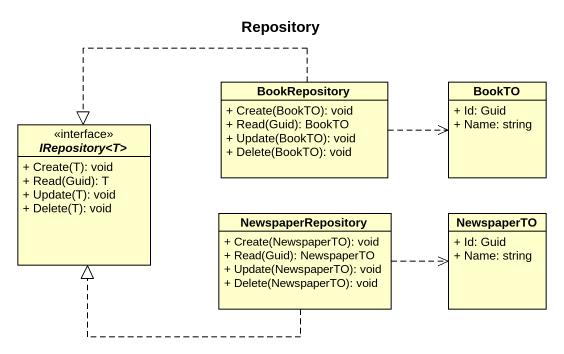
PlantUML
@startuml
title Repository
hide circle
hide empty members
skinparam classAttributeIconSize 0
class BookRepository {
  + Create(BookTO): void
  + Read(Guid): BookTO
  + Update(BookTO): void
  + Delete(BookTO): void
}
class BookTO {
  + Id: Guid
  + Name: string
}
interface "IRepository<T>" as IRepository_T {
  + Create(T): void
  + Read(Guid): T
  + Update(T): void
  + Delete(T): void
}
class NewspaperRepository {
  + Create(NewspaperTO): void
  + Read(Guid): NewspaperTO
  + Update(NewspaperTO): void
  + Delete(NewspaperTO): void
}
class NewspaperTO {
  + Id: Guid
  + Name: string
}
BookRepository .right.> BookTO
BookRepository .left.|> IRepository_T
NewspaperRepository .left.|> IRepository_T
NewspaperRepository .right.> NewspaperTO
@enduml
